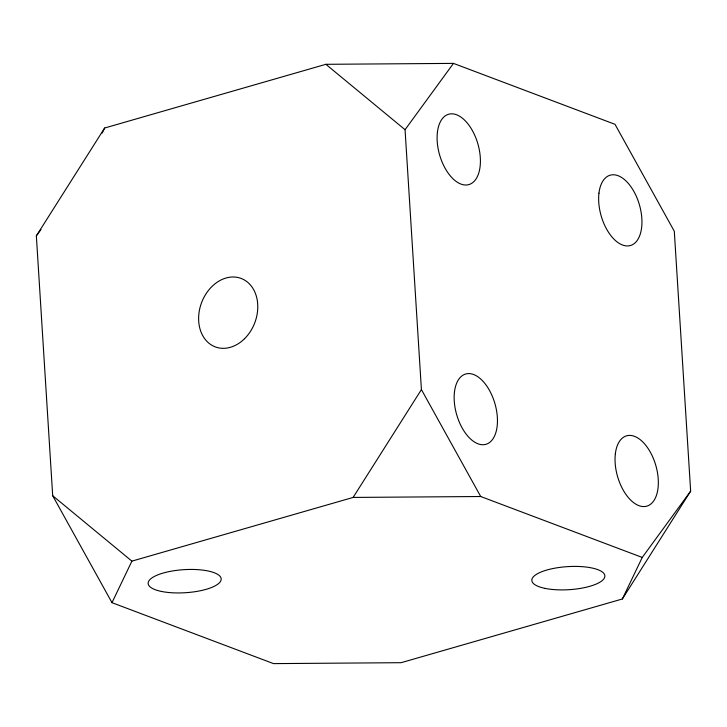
<?xml version="1.0" encoding="UTF-8"?>
<svg xmlns="http://www.w3.org/2000/svg" width="727" height="727" viewBox="0 0 727 727"><rect width="100%" height="100%" fill="white"/><g stroke="black" fill="none" stroke-linecap="round" stroke-linejoin="round"><path stroke-width="1.09" d="M102.216 133.077L104.643 128.016L325.869 64.312L453.457 63.385L615.006 124.317L674.302 231.259L690.65 491.134L622.357 598.984L401.131 662.688L273.543 663.615L111.994 602.683L52.698 495.741L36.35 235.866L104.643 128.016M111.994 602.683L131.896 561.135L353.122 497.432L480.711 496.514L642.25 557.445L690.65 491.134M622.357 598.984L642.25 557.445M353.122 497.432L421.415 389.581L405.057 129.706L453.457 63.385M36.35 235.866L40.994 229.514M325.869 64.312L405.057 129.706M52.698 495.741L131.896 561.135M421.415 389.581L480.711 496.514M161.421 591.433A36.586 11.55 -3.6 0 0 220.681 581.064A36.586 11.55 -3.6 0 0 171.872 571.077A36.586 11.55 -3.6 0 0 161.421 591.433M545.114 588.397A36.586 11.55 -3.6 0 0 604.373 578.029A36.586 11.55 -3.6 0 0 555.564 568.041A36.586 11.55 -3.6 0 0 545.114 588.397M244.554 338.7A36.586 28.444 -69.3 0 0 241.355 278.523A36.586 28.444 -69.3 0 0 198.671 320.761A36.586 28.444 -69.3 0 0 244.554 338.7M454.466 391.989A36.586 19.911 73.9 0 0 483.246 444.733A36.586 19.911 73.9 0 0 489.671 390.744A36.586 19.911 73.9 0 0 454.466 391.989M615.351 453.812A36.586 19.911 73.9 0 0 644.131 506.565A36.586 19.911 73.9 0 0 650.556 452.567A36.586 19.911 73.9 0 0 615.351 453.812M598.957 193.182A36.586 19.911 73.9 0 0 627.737 245.935A36.586 19.911 73.9 0 0 634.162 191.937A36.586 19.911 73.9 0 0 598.957 193.182M437.409 132.25A36.586 19.911 73.9 0 0 466.189 185.003A36.586 19.911 73.9 0 0 472.623 131.005A36.586 19.911 73.9 0 0 437.409 132.25"/></g></svg>
